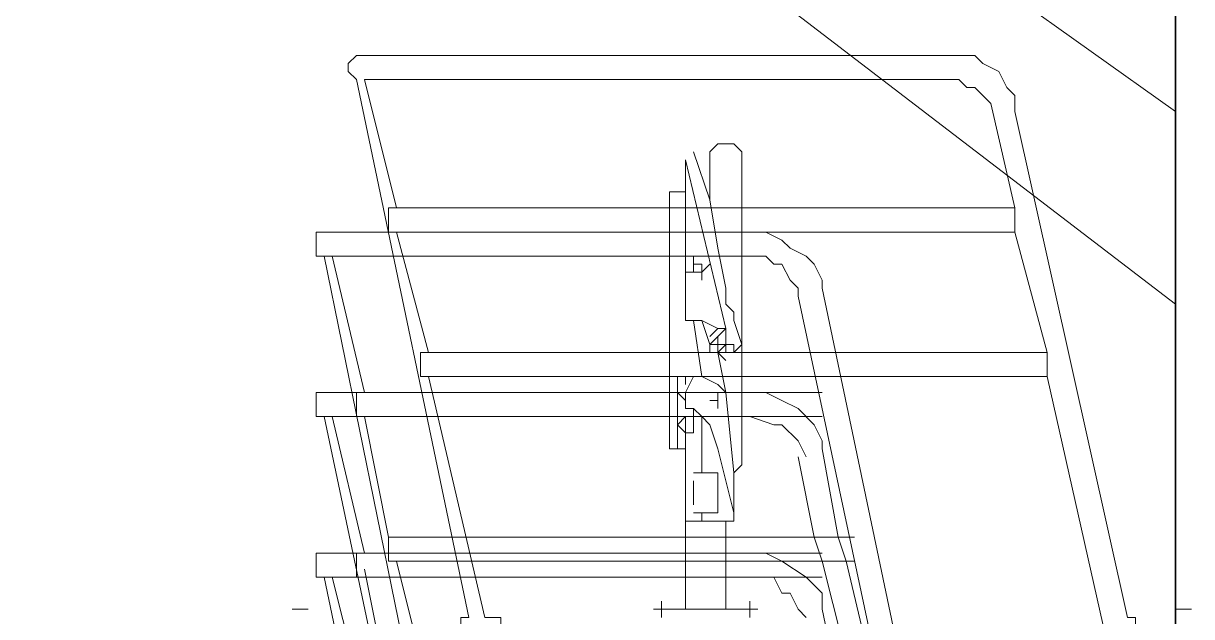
# Model space of a CAD drawing. Header units: millimetres. Extents: x -1.1 to 32, y -0.3 to 34.4.
# Drawn here: x 27.097 to 29.156, y 7.029 to 8.075 of the extents above; entities that cross this region are included whole.
import ezdxf

# ---------------------------------------------------------------- set-up
doc = ezdxf.new("R2010")
doc.units = ezdxf.units.MM
doc.layers.add('PDF_Geometría', color=7, linetype='Continuous')

msp = doc.modelspace()

# ---------------------------------------------------------------- linework, layer by layer
at = {"layer": 'PDF_Geometría', "lineweight": 35}
msp.add_lwpolyline([(18.4115, 13.8648), (29.1278, 13.8648), (29.1278, 11.5574), (29.1278, 11.4441), (29.1278, 10.8212), (29.1278, 10.6372), (29.1278, 9.2357), (29.1278, 9.0942), (29.1278, 7.9192), (29.1278, 7.5794), (29.1278, 2.6247), (20.7756, 2.6247), (13.5842, 2.6247)], dxfattribs=at)
at = {"layer": 'PDF_Geometría', "color": 252, "lineweight": 9, "true_color": 0x979797}
for points in [[(29.1278, 7.5794), (25.1357, 10.6372), (25.1357, 2.9928)], [(29.1278, 7.9192), (28.8305, 8.1315)]]:
    msp.add_lwpolyline(points, dxfattribs=at)
at = {"layer": 'PDF_Geometría', "color": 253, "lineweight": 18, "true_color": 0xacacac}
for points in [[(27.9387, 6.9566), (27.9387, 7.0273), (27.9104, 7.0273), (27.8113, 7.452), (28.9013, 7.452), (29.0004, 7.0132), (29.0004, 6.9566), (29.057, 6.9566), (29.057, 7.0273), (29.0429, 7.0273), (28.8447, 7.9192), (28.8447, 7.9475), (28.8305, 7.9617), (28.8164, 7.99), (28.7881, 8.0041), (28.7739, 8.0183), (28.7173, 8.0183), (27.6839, 8.0183), (27.6697, 8.0041), (27.6697, 7.99), (27.6839, 7.9758), (27.8821, 7.0273), (27.8679, 7.0273), (27.8679, 6.9566)], [(28.9013, 7.452), (28.9013, 7.4945), (28.8447, 7.7068), (28.8447, 7.7493), (28.8022, 7.9333), (28.7881, 7.9475), (28.7739, 7.9617), (28.7597, 7.9617), (28.7456, 7.9758), (28.7173, 7.9758), (27.698, 7.9758), (27.7546, 7.7493), (27.7405, 7.7493), (27.7405, 7.7068), (27.7546, 7.7068), (27.8113, 7.4945), (27.7971, 7.4945), (27.7971, 7.452), (27.8113, 7.452)], [(27.7546, 7.7493), (28.8447, 7.7493)], [(28.6465, 6.7301), (28.4625, 7.5936), (28.4625, 7.6078), (28.4483, 7.6219), (28.4341, 7.6502), (28.42, 7.6502), (28.4058, 7.6644), (28.3775, 7.6644), (27.6414, 7.6644), (27.6272, 7.6644), (27.6131, 7.6644), (27.6131, 7.6785), (27.6131, 7.6927), (27.6131, 7.7068), (27.6272, 7.7068), (28.3775, 7.7068), (28.4058, 7.7068), (28.4341, 7.6927), (28.4483, 7.6785), (28.4766, 7.6644), (28.4908, 7.6502), (28.5049, 7.6219), (28.5049, 7.6078), (28.689, 6.7301)], [(27.7546, 7.7068), (28.8447, 7.7068)], [(28.5757, 6.8716), (28.5616, 6.8716), (28.5616, 6.8433), (28.5899, 6.7584), (28.5899, 6.8858), (28.604, 6.8858), (28.5474, 7.1264), (28.5049, 7.1264), (28.4908, 7.1689), (27.7405, 7.1689), (27.7405, 7.1264), (27.7546, 7.1264), (27.8113, 6.8999), (27.783, 6.8999), (27.6272, 7.6644)], [(27.6414, 7.6644), (27.698, 7.4237)], [(27.8113, 7.4945), (28.9013, 7.4945)], [(27.8254, 6.1497), (27.6272, 7.0981), (27.6131, 7.0981), (27.6131, 7.1123), (27.6131, 7.1264), (27.6131, 7.1406), (27.6272, 7.1406), (27.6839, 7.1406), (27.698, 7.1406), (27.6414, 7.3813), (27.6272, 7.3813), (27.6131, 7.3813), (27.6131, 7.3954), (27.6131, 7.4096), (27.6131, 7.4237), (27.6272, 7.4237), (28.3775, 7.4237), (28.4058, 7.4237), (28.4341, 7.4096), (28.4625, 7.3954), (28.4908, 7.3671), (28.5049, 7.3388), (28.5049, 7.3246), (28.5332, 7.1689), (28.4908, 7.1689), (28.4625, 7.3105)], [(28.5049, 7.3813), (27.6839, 7.3813), (27.6839, 7.4237), (27.698, 7.4237), (28.5049, 7.4237)], [(27.6414, 7.0981), (27.698, 6.8716), (27.7405, 6.8716), (27.7405, 6.8999), (27.783, 6.8999), (27.7971, 6.8433), (27.7546, 6.8433), (27.7405, 6.8433), (27.6272, 7.3813)], [(28.4766, 7.3105), (28.4625, 7.3388), (28.4341, 7.3671), (28.42, 7.3671), (28.3775, 7.3813), (27.6414, 7.3813)], [(27.698, 7.3813), (27.7405, 7.1689)], [(28.5616, 7.1264), (28.5474, 7.1264), (28.5332, 7.1689), (28.5616, 7.1689)], [(28.689, 6.1638), (28.5049, 7.0415), (28.5049, 7.0698), (28.4908, 7.084), (28.4766, 7.0981), (27.6839, 7.0981), (27.6839, 7.1406), (28.3775, 7.1406), (28.4058, 7.1406), (28.4341, 7.1264), (28.4766, 7.0981), (28.5049, 7.0981)], [(27.698, 7.1406), (28.5049, 7.1406)], [(28.5616, 6.8716), (28.5616, 6.8999), (28.5049, 7.1264), (27.7546, 7.1264)], [(27.7405, 6.8999), (27.698, 7.1123)], [(27.6272, 7.0981), (27.6414, 7.0981), (28.3775, 7.0981), (28.4058, 7.0981), (28.42, 7.0981), (28.4341, 7.0698), (28.4483, 7.0698), (28.4625, 7.0415), (28.4766, 7.0273)]]:
    msp.add_lwpolyline(points, dxfattribs=at)
at = {"layer": 'PDF_Geometría', "lineweight": 18}
for points in [[(28.3492, 7.2822), (28.3634, 7.2963), (28.3634, 7.8484), (28.3492, 7.8626), (28.3209, 7.8626), (28.3067, 7.8484), (28.3067, 7.8343), (28.3067, 7.7635), (28.2784, 7.8484)], [(28.3351, 7.5087), (28.3351, 7.537), (28.2643, 7.8343), (28.2643, 7.7776), (28.236, 7.7776), (28.236, 7.7635), (28.236, 7.3246), (28.2643, 7.3246), (28.2501, 7.3246), (28.2501, 7.3388), (28.2501, 7.452), (28.2643, 7.452), (28.2926, 7.452), (28.2784, 7.452)], [(28.2643, 7.7776), (28.2643, 7.5653), (28.2643, 7.5511), (28.2784, 7.5511)], [(28.3067, 7.7635), (28.3067, 7.7635)], [(28.3067, 7.7635), (28.3209, 7.6785), (28.3351, 7.6078), (28.3351, 7.5794), (28.3492, 7.5653), (28.3492, 7.5511), (28.3634, 7.5087), (28.3492, 7.4945), (28.3492, 7.5087), (28.3351, 7.5087), (28.3351, 7.4945), (28.3209, 7.4945), (28.3067, 7.4945), (28.3067, 7.5087), (28.3209, 7.5087), (28.3209, 7.4945), (28.3351, 7.5087), (28.3209, 7.5087), (28.3492, 7.5087)], [(28.2643, 7.6361), (28.2784, 7.6361), (28.2926, 7.6361), (28.2784, 7.6361), (28.2784, 7.6502), (28.2926, 7.6502), (28.2926, 7.6361), (28.2784, 7.6361), (28.2784, 7.6502), (28.2784, 7.6644)], [(28.2784, 7.6502), (28.2784, 7.6502)], [(28.2926, 7.6219), (28.2926, 7.6361), (28.3067, 7.6502)], [(28.2926, 7.5511), (28.2784, 7.5511), (28.2926, 7.452), (28.3209, 7.4379), (28.3351, 7.4237), (28.3492, 7.2822), (28.3492, 7.2114), (28.3209, 7.3246), (28.3067, 7.3671), (28.2926, 7.3813)], [(28.3209, 7.537), (28.3351, 7.537), (28.3067, 7.5087), (28.2926, 7.5511), (28.3209, 7.537), (28.3067, 7.5228)], [(28.3351, 7.4803), (28.3209, 7.4945), (28.3209, 7.5228)], [(28.3209, 7.5087), (28.3209, 7.5087)], [(28.3351, 7.4237), (28.3209, 7.4945), (28.3351, 7.4237)], [(28.2643, 7.4379), (28.2643, 7.452), (28.2784, 7.452), (28.2643, 7.4237)], [(28.2501, 7.4237), (28.2643, 7.4237), (28.2501, 7.4237), (28.2643, 7.4096), (28.2643, 7.3954), (28.2784, 7.3954), (28.2926, 7.3813), (28.2926, 7.2822), (28.2784, 7.2822)], [(28.2926, 7.4237), (28.2643, 7.4237), (28.2643, 7.3954)], [(28.3209, 7.4096), (28.3209, 7.4237), (28.3209, 7.3954), (28.3209, 7.4096), (28.3067, 7.4096)], [(28.2643, 7.4096), (28.2643, 7.4096)], [(28.2784, 7.3954), (28.2784, 7.3813), (28.2784, 7.3529)], [(28.3351, 7.0415), (28.2643, 7.0415), (28.2643, 7.1972), (28.2643, 7.2538), (28.2643, 7.2963), (28.2643, 7.3246), (28.2643, 7.3388), (28.2643, 7.3529), (28.2643, 7.3388)], [(28.2926, 7.2822), (28.3209, 7.2822), (28.3209, 7.268), (28.3209, 7.2255), (28.3209, 7.2114), (28.2926, 7.2114), (28.2784, 7.2114)], [(28.2784, 7.268), (28.2784, 7.2255)], [(28.3492, 7.2114), (28.3492, 7.1972), (28.3351, 7.1972), (28.2926, 7.1972), (28.2926, 7.2114)], [(28.2926, 7.1972), (28.2643, 7.1972), (28.2643, 7.0415), (28.2218, 7.0415), (28.2218, 7.0557), (28.2218, 7.0273), (28.2218, 7.0415), (28.2076, 7.0415)], [(28.3775, 7.0557), (28.3775, 7.0415), (28.3351, 7.0415), (28.3351, 7.1972)], [(28.3775, 7.0273), (28.3775, 7.0415), (28.3917, 7.0415)]]:
    msp.add_lwpolyline(points, dxfattribs=at)
msp.add_lwpolyline([(28.2643, 7.3813), (28.2784, 7.3813), (28.2643, 7.3813), (28.2643, 7.3671), (28.2643, 7.3529), (28.2784, 7.3529), (28.2643, 7.3529), (28.2501, 7.3671)], close=True, dxfattribs=at)
at = {"layer": 'PDF_Geometría', "color": 80, "lineweight": 18, "true_color": 0x49fd1f}
for points in [[(27.5989, 7.0415), (27.5706, 7.0415)], [(29.1278, 7.0415), (29.1561, 7.0415)]]:
    msp.add_lwpolyline(points, dxfattribs=at)

doc.saveas('drawing.dxf')
